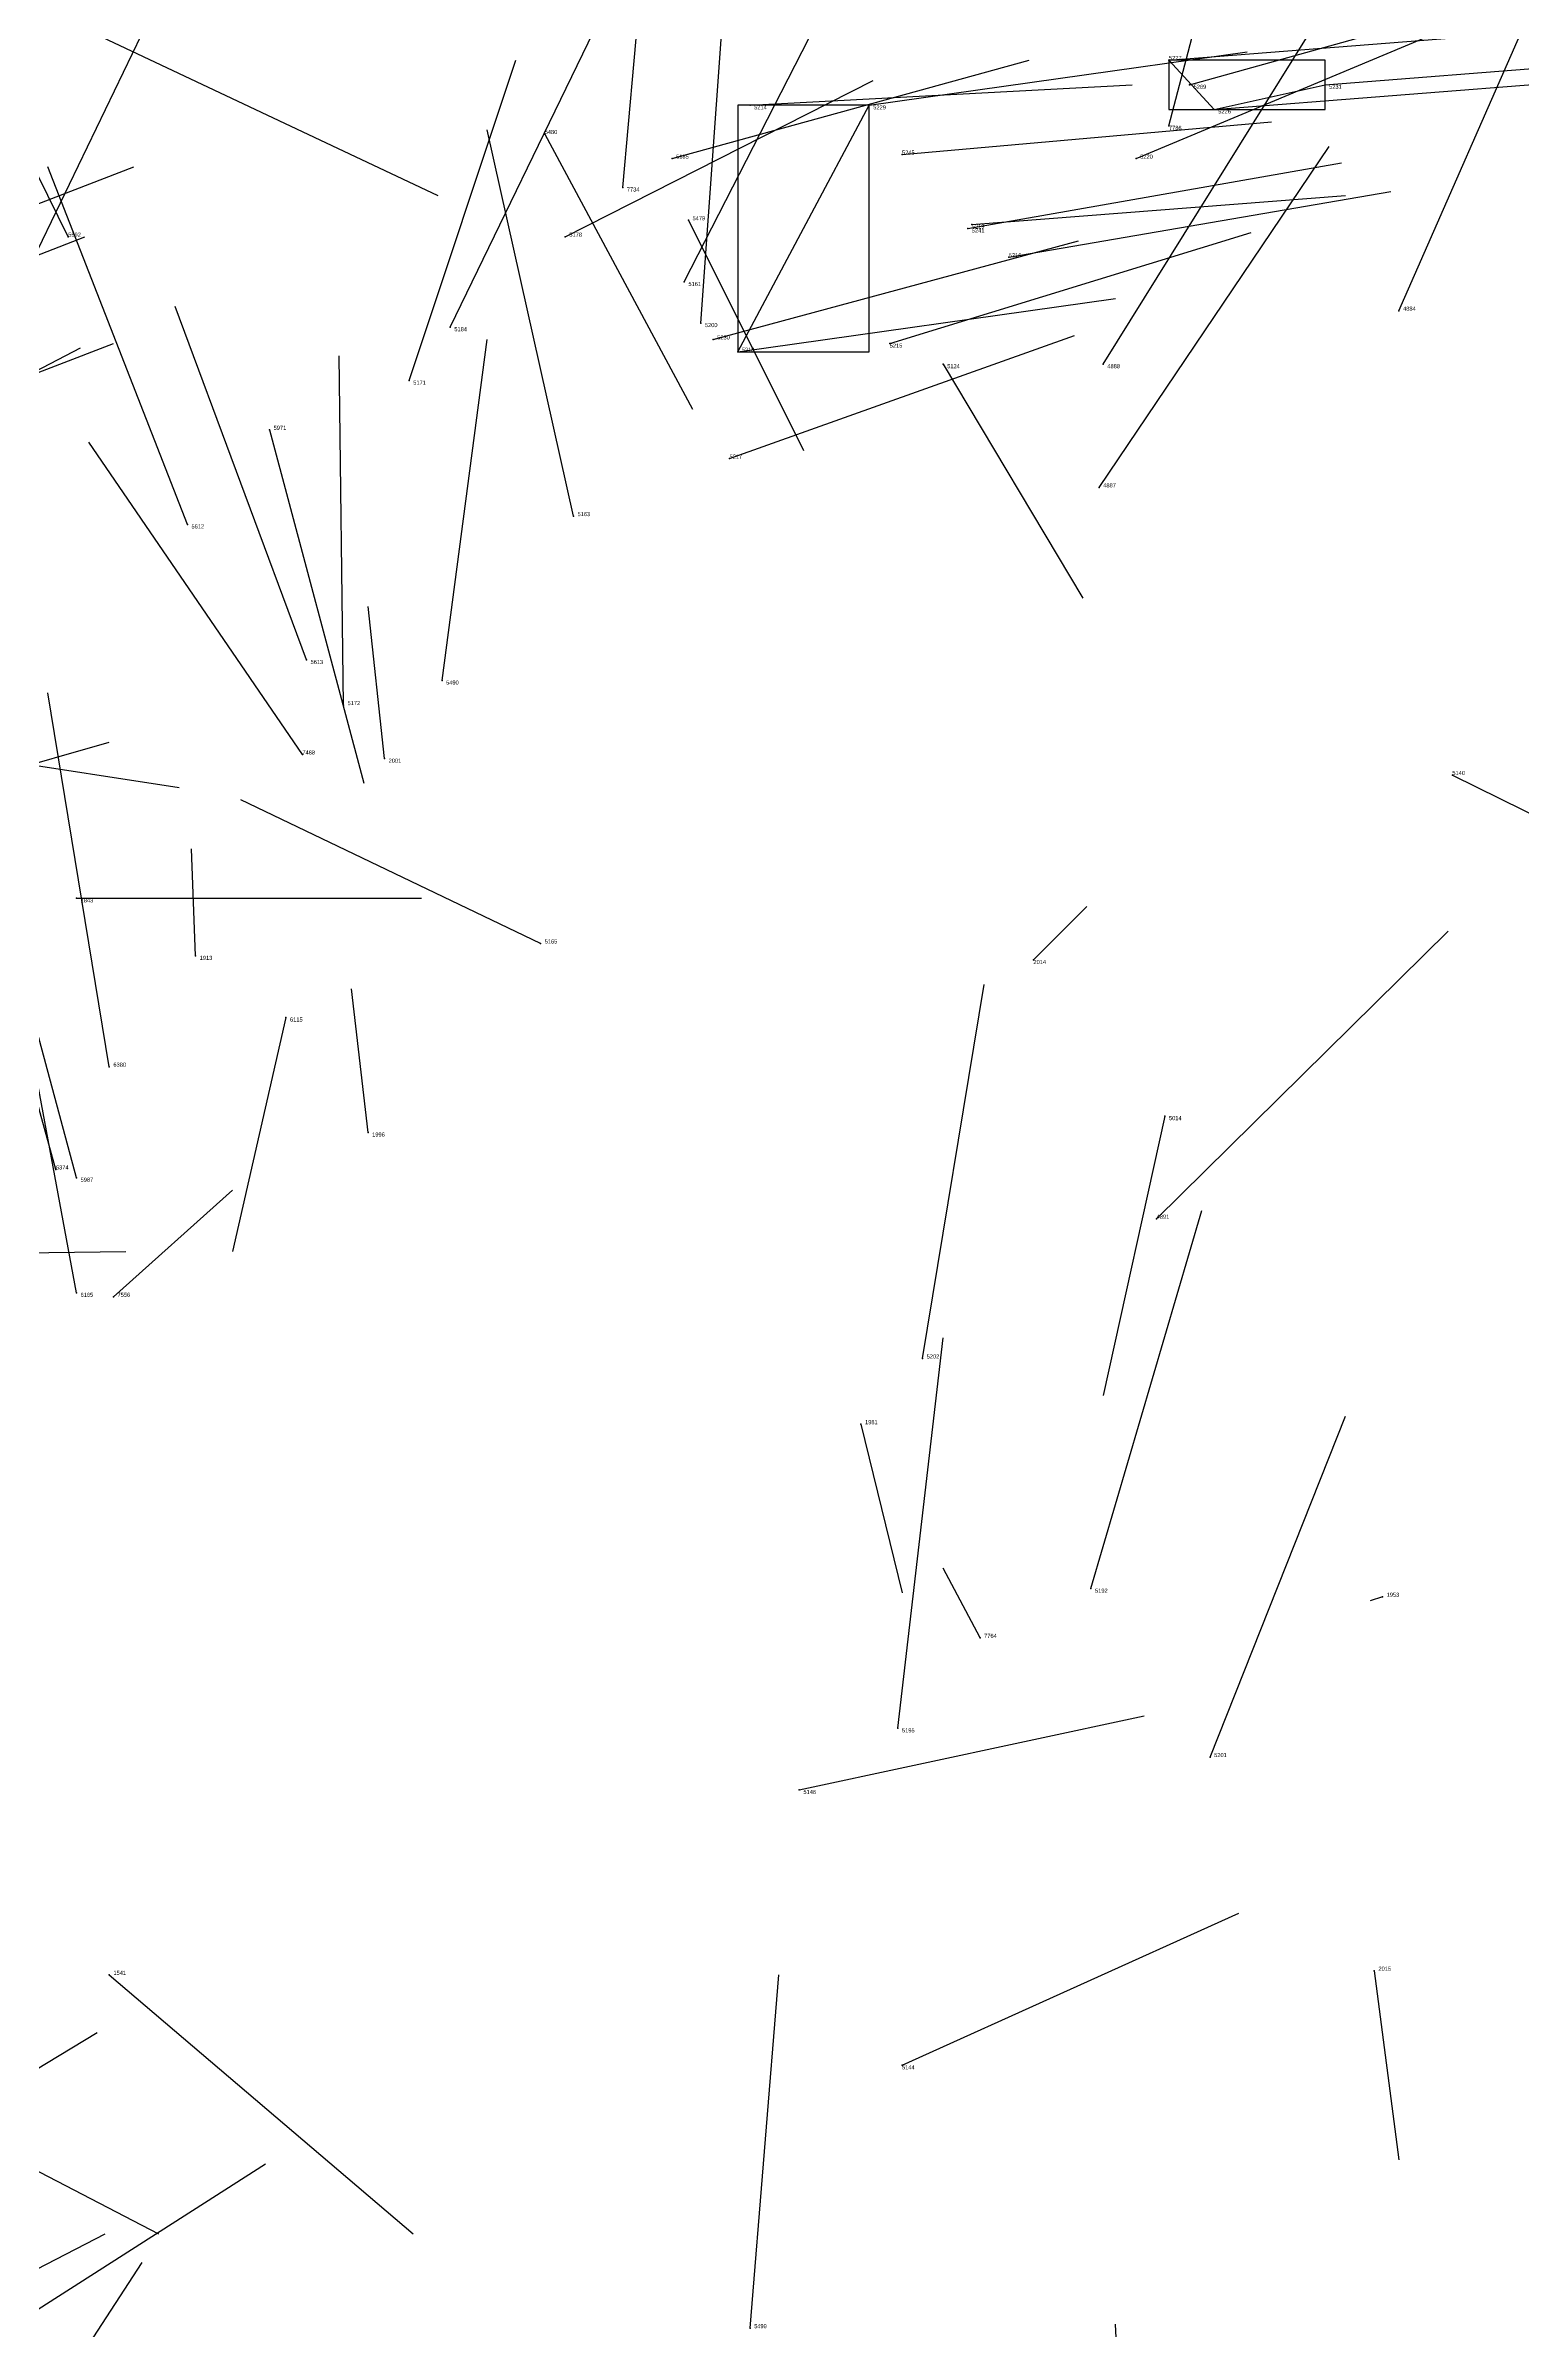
# Model space of a CAD drawing. Extents: x 59.1 to 70.8, y 600.3 to 605.1.
# Drawn here: x 67.841 to 68.201, y 603.96 to 604.516 of the extents above; entities that cross this region are included whole.
import ezdxf

# ---------------------------------------------------------------- set-up
doc = ezdxf.new("R2010")
doc.units = 0
for name, color, linetype in [('Clients', 3, 'CONTINUOUS'), ('Facilities', 3, 'CONTINUOUS'), ('Facilities_lines', 3, 'CONTINUOUS'), ('Min_max_boxes', 1, 'CONTINUOUS'), ('Normals', 1, 'CONTINUOUS'), ('Source_points', 5, 'CONTINUOUS'), ('Text', 3, 'CONTINUOUS')]:
    doc.layers.add(name, color=color, linetype=linetype)

msp = doc.modelspace()

# ---------------------------------------------------------------- linework, layer by layer
at = {"layer": 'Clients', "color": 5}
for p in [(68.115, 604.513, 454.478), (68.153, 604.507, 454.446), (68.042, 604.502, 454.258)]:
    msp.add_point(p, dxfattribs=at)
at = {"layer": 'Facilities', "color": 3}
for p in [(68.12, 604.507, 454.543), (68.013, 604.502, 454.225), (68.126, 604.501, 454.452), (67.963, 604.495, 456.965), (68.115, 604.497, 458.784), (67.994, 604.489, 454.146), (68.05, 604.49, 454.524), (68.107, 604.489, 454.372), (67.982, 604.482, 459.177), (67.998, 604.474, 456.879), (68.067, 604.473, 454.452), (67.847, 604.47, 454.181), (67.968, 604.47, 454.074), (68.066, 604.472, 454.383), (68.076, 604.465, 454.305), (67.997, 604.459, 458.071), (68.171, 604.452, 458.092), (67.94, 604.448, 454.002), (68.001, 604.449, 453.894), (68.004, 604.445, 454.225), (68.01, 604.442, 454.293), (68.047, 604.444, 454.235), (68.06, 604.439, 456.822), (68.099, 604.439, 458.075), (67.93, 604.435, 453.988), (67.896, 604.423, 453.963), (68.008, 604.416, 454.169), (68.098, 604.409, 458.103), (67.876, 604.4, 454.09), (67.97, 604.402, 457.718), (67.905, 604.367, 454.016), (67.938, 604.362, 453.946), (67.914, 604.356, 453.946), (67.904, 604.344, 459.724), (67.924, 604.343, 449.534), (68.184, 604.339, 456.704), (67.849, 604.309, 448.743), (67.878, 604.295, 449.548), (67.962, 604.298, 457.631), (68.082, 604.294, 449.191), (67.9, 604.28, 457.676), (67.857, 604.268, 453.688), (68.114, 604.256, 457.686), (67.92, 604.252, 449.548), (67.844, 604.243, 453.736), (67.849, 604.241, 453.799), (68.112, 604.231, 458.22), (67.849, 604.213, 453.686), (67.858, 604.212, 461.919), (68.055, 604.197, 453.572), (68.04, 604.181, 449.423), (68.096, 604.141, 453.396), (68.167, 604.139, 449.645), (68.069, 604.129, 462.034), (68.049, 604.107, 453.362), (68.125, 604.1, 453.485), (68.025, 604.092, 456.659), (67.857, 604.047, 453.154), (68.165, 604.048, 449.234), (68.05, 604.025, 456.728), (68.013, 603.961, 453.379)]:
    msp.add_point(p, dxfattribs=at)
at = {"layer": 'Facilities_lines', "color": 3}
for p, q in [((68.126, 604.501, 454.452), (68.115, 604.513, 454.478)), ((68.126, 604.501, 454.452), (68.153, 604.507, 454.446)), ((68.01, 604.442, 454.293), (68.042, 604.502, 454.258))]:
    msp.add_line(p, q, dxfattribs=at)
at = {"layer": 'Min_max_boxes', "color": 1}
for p, q in [((68.153, 604.513, 454.446), (68.115, 604.513, 454.446)), ((68.115, 604.513, 454.446), (68.115, 604.501, 454.446)), ((68.153, 604.513, 454.478), (68.115, 604.513, 454.478)), ((68.115, 604.513, 454.478), (68.115, 604.501, 454.478)), ((68.115, 604.513, 454.446), (68.115, 604.513, 454.478)), ((68.153, 604.501, 454.446), (68.153, 604.513, 454.446)), ((68.153, 604.501, 454.478), (68.153, 604.513, 454.478)), ((68.153, 604.513, 454.446), (68.153, 604.513, 454.478)), ((68.042, 604.502, 454.258), (68.01, 604.502, 454.258)), ((68.01, 604.502, 454.258), (68.01, 604.442, 454.258)), ((68.042, 604.502, 454.293), (68.01, 604.502, 454.293)), ((68.01, 604.502, 454.293), (68.01, 604.442, 454.293)), ((68.01, 604.502, 454.258), (68.01, 604.502, 454.293)), ((68.042, 604.442, 454.258), (68.042, 604.502, 454.258)), ((68.042, 604.442, 454.293), (68.042, 604.502, 454.293)), ((68.042, 604.502, 454.258), (68.042, 604.502, 454.293)), ((68.115, 604.501, 454.446), (68.153, 604.501, 454.446)), ((68.115, 604.501, 454.478), (68.153, 604.501, 454.478)), ((68.115, 604.501, 454.446), (68.115, 604.501, 454.478)), ((68.153, 604.501, 454.446), (68.153, 604.501, 454.478)), ((68.01, 604.442, 454.258), (68.042, 604.442, 454.258)), ((68.01, 604.442, 454.293), (68.042, 604.442, 454.293)), ((68.01, 604.442, 454.258), (68.01, 604.442, 454.293)), ((68.042, 604.442, 454.258), (68.042, 604.442, 454.293))]:
    msp.add_line(p, q, dxfattribs=at)
at = {"layer": 'Normals', "color": 1}
for p, q in [((68.115, 604.497, 458.784), (68.14, 604.593, 458.773)), ((67.982, 604.482, 459.177), (67.99, 604.571, 459.221)), ((67.847, 604.47, 454.181), (67.803, 604.559, 454.166)), ((67.997, 604.459, 458.071), (68.042, 604.547, 458.057)), ((68.171, 604.452, 458.092), (68.211, 604.543, 458.105)), ((67.832, 604.451, 457.174), (67.871, 604.532, 457.218)), ((68.001, 604.449, 453.894), (68.007, 604.532, 453.839)), ((68.12, 604.507, 454.543), (68.206, 604.531, 454.498)), ((68.099, 604.439, 458.075), (68.152, 604.524, 458.07)), ((68.107, 604.489, 454.372), (68.193, 604.525, 454.337)), ((67.848, 604.522, 448.197), (67.937, 604.48, 448.214)), ((67.94, 604.448, 454.002), (67.975, 604.52, 453.942)), ((68.115, 604.513, 454.478), (68.205, 604.52, 454.435)), ((67.93, 604.435, 453.988), (67.956, 604.513, 453.931)), ((67.994, 604.489, 454.146), (68.081, 604.513, 454.104)), ((68.042, 604.502, 454.258), (68.134, 604.515, 454.221)), ((68.153, 604.507, 454.446), (68.243, 604.514, 454.403)), ((67.968, 604.47, 454.074), (68.043, 604.508, 454.02)), ((68.013, 604.502, 454.225), (68.106, 604.507, 454.19)), ((68.126, 604.501, 454.452), (68.216, 604.508, 454.409)), ((67.97, 604.402, 457.718), (67.949, 604.496, 457.69)), ((67.963, 604.495, 456.965), (67.999, 604.428, 457.03)), ((68.05, 604.49, 454.524), (68.14, 604.498, 454.482)), ((68.098, 604.409, 458.103), (68.154, 604.492, 458.102)), ((67.78, 604.455, 451.026), (67.863, 604.487, 451.071)), ((67.876, 604.4, 454.09), (67.842, 604.487, 454.055)), ((68.066, 604.472, 454.383), (68.157, 604.488, 454.345)), ((68.067, 604.473, 454.452), (68.158, 604.48, 454.412)), ((68.076, 604.465, 454.305), (68.169, 604.481, 454.271)), ((67.998, 604.474, 456.879), (68.026, 604.418, 456.957)), ((67.761, 604.435, 453.118), (67.851, 604.47, 453.093)), ((68.004, 604.445, 454.225), (68.093, 604.469, 454.186)), ((68.047, 604.444, 454.235), (68.135, 604.471, 454.197)), ((67.905, 604.367, 454.016), (67.873, 604.453, 453.975)), ((68.01, 604.442, 454.293), (68.102, 604.455, 454.256)), ((67.938, 604.362, 453.946), (67.949, 604.445, 453.891)), ((68.008, 604.416, 454.169), (68.092, 604.446, 454.124)), ((67.764, 604.398, 452.998), (67.85, 604.443, 452.973)), ((67.767, 604.409, 453.09), (67.858, 604.444, 453.07)), ((67.914, 604.356, 453.946), (67.913, 604.441, 453.894)), ((68.06, 604.439, 456.822), (68.094, 604.382, 456.897)), ((67.896, 604.423, 453.963), (67.919, 604.337, 454.009)), ((67.904, 604.344, 459.724), (67.852, 604.42, 459.763)), ((67.924, 604.343, 449.534), (67.92, 604.38, 449.627)), ((67.857, 604.268, 453.688), (67.842, 604.359, 453.649)), ((67.763, 604.32, 452.949), (67.857, 604.347, 452.927)), ((67.796, 604.348, 457.588), (67.874, 604.336, 457.527)), ((68.184, 604.339, 456.704), (68.261, 604.301, 456.755)), ((67.844, 604.243, 453.736), (67.819, 604.333, 453.7)), ((67.849, 604.241, 453.799), (67.825, 604.33, 453.761)), ((67.962, 604.298, 457.631), (67.889, 604.333, 457.689)), ((67.878, 604.295, 449.548), (67.877, 604.321, 449.645)), ((67.849, 604.309, 448.743), (67.933, 604.309, 448.689)), ((68.082, 604.294, 449.191), (68.095, 604.307, 449.289)), ((67.849, 604.213, 453.686), (67.832, 604.305, 453.65)), ((68.112, 604.231, 458.22), (68.183, 604.301, 458.224)), ((67.92, 604.252, 449.548), (67.916, 604.287, 449.642)), ((68.055, 604.197, 453.572), (68.07, 604.288, 453.534)), ((67.9, 604.28, 457.676), (67.887, 604.223, 457.757)), ((68.114, 604.256, 457.686), (68.099, 604.188, 457.758)), ((67.858, 604.212, 461.919), (67.887, 604.238, 462.011)), ((68.096, 604.141, 453.396), (68.123, 604.233, 453.367)), ((67.779, 604.222, 448.678), (67.861, 604.223, 448.62)), ((68.049, 604.107, 453.362), (68.06, 604.202, 453.332)), ((68.125, 604.1, 453.485), (68.158, 604.183, 453.44)), ((68.04, 604.181, 449.423), (68.05, 604.14, 449.514)), ((68.069, 604.129, 462.034), (68.06, 604.146, 462.132)), ((68.167, 604.139, 449.645), (68.164, 604.138, 449.745)), ((68.025, 604.092, 456.659), (68.109, 604.11, 456.711)), ((68.05, 604.025, 456.728), (68.132, 604.062, 456.771)), ((67.857, 604.047, 453.154), (67.931, 603.984, 453.133)), ((68.013, 603.961, 453.379), (68.02, 604.047, 453.328)), ((68.165, 604.048, 449.234), (68.171, 604.002, 449.323)), ((67.775, 603.985, 452.408), (67.854, 604.033, 452.37)), ((67.78, 604.03, 453.087), (67.869, 603.984, 453.085)), ((67.812, 603.948, 452.285), (67.895, 604.001, 452.265)), ((67.773, 603.941, 452.333), (67.856, 603.984, 452.299)), ((67.811, 603.894, 449.071), (67.865, 603.977, 449.055)), ((68.107, 603.862, 460.054), (68.102, 603.962, 460.062))]:
    msp.add_line(p, q, dxfattribs=at)
at = {"layer": 'Source_points', "color": 5}
for p in [(68.115, 604.513, 454.478), (68.12, 604.507, 454.543), (68.153, 604.507, 454.446), (68.013, 604.502, 454.225), (68.042, 604.502, 454.258), (68.126, 604.501, 454.452), (67.963, 604.495, 456.965), (68.115, 604.497, 458.784), (67.994, 604.489, 454.146), (68.05, 604.49, 454.524), (68.107, 604.489, 454.372), (67.982, 604.482, 459.177), (67.998, 604.474, 456.879), (68.067, 604.473, 454.452), (67.847, 604.47, 454.181), (67.968, 604.47, 454.074), (68.066, 604.472, 454.383), (68.076, 604.465, 454.305), (67.997, 604.459, 458.071), (68.171, 604.452, 458.092), (67.94, 604.448, 454.002), (68.001, 604.449, 453.894), (68.004, 604.445, 454.225), (68.01, 604.442, 454.293), (68.047, 604.444, 454.235), (68.06, 604.439, 456.822), (68.099, 604.439, 458.075), (67.93, 604.435, 453.988), (67.896, 604.423, 453.963), (68.008, 604.416, 454.169), (68.098, 604.409, 458.103), (67.876, 604.4, 454.09), (67.97, 604.402, 457.718), (67.905, 604.367, 454.016), (67.938, 604.362, 453.946), (67.914, 604.356, 453.946), (67.904, 604.344, 459.724), (67.924, 604.343, 449.534), (68.184, 604.339, 456.704), (67.849, 604.309, 448.743), (67.878, 604.295, 449.548), (67.962, 604.298, 457.631), (68.082, 604.294, 449.191), (67.9, 604.28, 457.676), (67.857, 604.268, 453.688), (68.114, 604.256, 457.686), (67.92, 604.252, 449.548), (67.844, 604.243, 453.736), (67.849, 604.241, 453.799), (68.112, 604.231, 458.22), (67.849, 604.213, 453.686), (67.858, 604.212, 461.919), (68.055, 604.197, 453.572), (68.04, 604.181, 449.423), (68.096, 604.141, 453.396), (68.167, 604.139, 449.645), (68.069, 604.129, 462.034), (68.049, 604.107, 453.362), (68.125, 604.1, 453.485), (68.025, 604.092, 456.659), (67.857, 604.047, 453.154), (68.165, 604.048, 449.234), (68.05, 604.025, 456.728), (68.013, 603.961, 453.379)]:
    msp.add_point(p, dxfattribs=at)

# ---------------------------------------------------------------- texts
at = {"layer": 'Text', "color": 3}
for s, p in [('5227', (68.115, 604.513, 454.478)), ('5269', (68.121, 604.506, 454.543)), ('5231', (68.154, 604.506, 454.446)), ('5214', (68.014, 604.501, 454.225)), ('5229', (68.043, 604.501, 454.258)), ('5226', (68.127, 604.5, 454.452)), ('5480', (67.963, 604.495, 456.965)), ('7786', (68.115, 604.496, 458.784)), ('5185', (67.995, 604.489, 454.146)), ('5245', (68.05, 604.49, 454.524)), ('5220', (68.108, 604.489, 454.372)), ('7734', (67.983, 604.481, 459.177)), ('5479', (67.999, 604.474, 456.879)), ('5219', (68.067, 604.472, 454.452)), ('5592', (67.847, 604.47, 454.181)), ('5178', (67.969, 604.47, 454.074)), ('5241', (68.067, 604.471, 454.383)), ('5216', (68.076, 604.465, 454.305)), ('5161', (67.998, 604.458, 458.071)), ('4884', (68.172, 604.452, 458.092)), ('5184', (67.941, 604.447, 454.002)), ('5200', (68.002, 604.448, 453.894)), ('5230', (68.005, 604.445, 454.225)), ('5218', (68.011, 604.442, 454.293)), ('5215', (68.047, 604.443, 454.235)), ('5124', (68.061, 604.438, 456.822)), ('4888', (68.1, 604.438, 458.075)), ('5171', (67.931, 604.434, 453.988)), ('5971', (67.897, 604.423, 453.963)), ('5217', (68.008, 604.416, 454.169)), ('4887', (68.099, 604.409, 458.103)), ('5612', (67.877, 604.399, 454.09)), ('5163', (67.971, 604.402, 457.718)), ('5613', (67.906, 604.366, 454.016)), ('5490', (67.939, 604.361, 453.946)), ('5172', (67.915, 604.356, 453.946)), ('7488', (67.904, 604.344, 459.724)), ('2001', (67.925, 604.342, 449.534)), ('5140', (68.184, 604.339, 456.704)), ('1843', (67.85, 604.308, 448.743)), ('1913', (67.879, 604.294, 449.548)), ('5165', (67.963, 604.298, 457.631)), ('2014', (68.082, 604.293, 449.191)), ('6115', (67.901, 604.279, 457.676)), ('6380', (67.858, 604.268, 453.688)), ('5014', (68.115, 604.255, 457.686)), ('1996', (67.921, 604.251, 449.548)), ('6374', (67.844, 604.243, 453.736)), ('5987', (67.85, 604.24, 453.799)), ('4891', (68.112, 604.231, 458.22)), ('6165', (67.85, 604.212, 453.686)), ('7556', (67.859, 604.212, 461.919)), ('5202', (68.056, 604.197, 453.572)), ('1981', (68.041, 604.181, 449.423)), ('5192', (68.097, 604.14, 453.396)), ('1953', (68.168, 604.139, 449.645)), ('7764', (68.07, 604.129, 462.034)), ('5195', (68.05, 604.106, 453.362)), ('5201', (68.126, 604.1, 453.485)), ('5146', (68.026, 604.091, 456.659)), ('1541', (67.858, 604.047, 453.154)), ('2015', (68.166, 604.048, 449.234)), ('5144', (68.05, 604.024, 456.728)), ('5499', (68.014, 603.961, 453.379))]:
    msp.add_text(s, height=0.001, dxfattribs=at).set_placement(p)

doc.saveas('drawing.dxf')
